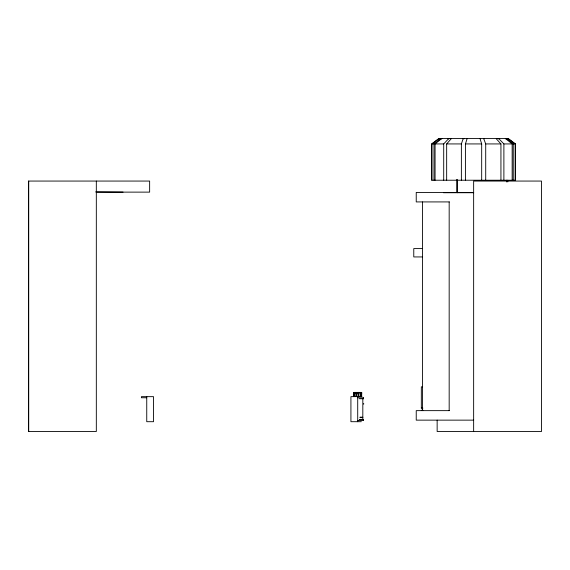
<?xml version="1.0" encoding="UTF-8"?>
<svg xmlns="http://www.w3.org/2000/svg" width="570" height="570" viewBox="0 0 570 570"><rect width="100%" height="100%" fill="white"/><g stroke="black" fill="none" stroke-linecap="round" stroke-linejoin="round"><path stroke-width="0.85" d="M358.445 392.395L358.502 396.57M355.024 396.57L355.024 392.944L355.495 392.395M480.246 138.496L480.168 138.823A3.149 1.874 10.9 0 0 480.232 139.294L481.678 143.932L481.678 180.227M461.379 180.227L461.379 143.932L463.004 139.087A3.52 2.088 -11.4 0 1 463.31 138.624L463.424 138.496M465.412 180.227L465.412 143.932L467.108 138.788M356.485 396.57L356.791 392.395M356.891 396.57L357.098 392.445M451.454 138.496L446.659 143.932L446.659 180.227M480.389 138.496L480.303 138.674A3.05 1.81 10.6 0 0 480.268 138.823M463.367 138.845L463.724 138.496M353.849 392.944L354.576 392.395L353.856 392.944L353.87 396.57M443.709 180.227L443.709 143.932L448.811 138.496M354.732 396.57L354.732 392.944L355.174 392.481M441.493 138.496L441.123 138.845M442.035 138.496L441.814 138.702A3.52 0.549 -36.9 0 1 441.629 138.859M463.994 138.816L464.372 138.496M353.763 396.57L353.763 392.944L354.533 392.424M441.786 138.503L435.067 143.932L435.067 180.227M431.953 180.227L431.953 143.932L433.984 143.932L440.831 138.496M353.735 392.944L354.369 392.474M431.953 143.932L439.192 138.496M448.177 138.823L448.647 138.496M448.676 138.823L449.146 138.496M440.197 138.788L440.617 138.496M441.109 138.496L441.016 138.56A3.035 0.506 -36.9 0 0 440.61 138.859M440.774 138.496L440.51 138.674A3.05 0.456 -36.8 0 0 440.304 138.838M361.416 417.397L360.19 417.247M435.067 143.932L443.709 143.932M446.659 143.932L461.379 143.932M465.412 143.932L481.678 143.932M483.994 138.816L483.659 138.496L485.711 143.932L500.937 143.932L500.937 180.227M498.657 138.496L503.887 143.932L512.159 143.932L512.159 180.227M506.402 138.524L506.787 138.788A3.042 0.506 36.9 0 1 507.414 139.23L513.242 143.932L515.43 143.932L515.43 180.227L431.661 180.227L431.661 143.932L438.9 138.496L508.191 138.496L515.43 143.932M95.632 191.912L123.056 192.126M96.323 192.126L149.639 192.126L149.639 181.061L28.5 181.061L28.5 431.504L96.323 431.504L96.323 181.061M473.642 192.425L416.235 192.425L416.235 201.922L449.381 201.922M443.432 192.731L473.691 192.731M422.598 248.584L413.77 248.584L413.77 256.935L422.598 256.935M422.334 386.845L421.33 386.845L421.33 408.127M354.276 392.395L361.152 392.395M353.528 392.944L354.732 392.944M355.024 392.944L356.485 392.944M356.891 392.944L358.502 392.944M358.601 392.395L358.908 392.944L360.432 392.944L360.432 396.57M360.204 392.445L361.907 392.944M361.907 396.57L350.921 396.656L350.921 421.7L361.352 421.7M146.746 397.76L141.41 397.76L141.41 396.656L153.515 396.656L153.515 421.7L146.746 421.7L146.746 396.656M357.711 397.789L363.453 397.789L363.453 398.736L359.364 398.736M421.244 408.127L422.926 408.127M421.244 410.215L422.947 410.215M449.381 410.642L416.235 410.642L416.235 420.14L473.642 420.14M359.848 417.276L362.919 417.233M359.983 419.363L362.933 419.363M359.627 419.57L362.947 419.57M359.364 419.613L363.453 419.613L363.453 420.567L357.711 420.567M361.373 417.276L360.874 417.625M498.266 138.496L498.736 138.774M498.151 138.496L498.622 138.823M361.572 396.57L361.572 392.944L360.846 392.395L361.694 392.944L361.694 396.57M506.352 138.496L506.908 138.845M506.025 138.496L506.288 138.674A3.05 0.456 36.8 0 1 506.488 138.838M506.181 138.496L506.602 138.788M507.899 138.496L515.138 143.932L515.138 180.227M361.131 392.502L361.679 392.944L360.981 392.488M512.159 143.932L506.53 139.401A3.527 0.556 36.9 0 1 506.003 138.938L505.533 138.496M505.676 138.845L505.305 138.496M360.432 392.944L359.983 392.445M500.937 143.932L496.278 138.774M466.41 138.496L466.488 138.674A3.05 1.81 -10.7 0 1 466.531 138.823M513.242 143.932L513.242 180.227M507.813 180.177L507.813 181.951M506.566 180.177L506.566 181.951M503.887 143.932L503.887 180.227M485.711 143.932L485.711 180.227M473.642 431.504L473.642 181.061L541.5 181.061L541.5 431.504L437.147 431.504L437.147 420.14M457.518 179.607L457.518 192.731M456.698 179.429L456.698 192.468M449.174 201.922L449.174 410.642M433.984 143.932L433.984 180.227M422.541 201.922L422.541 410.642M363.696 403.403L363.696 404.244M363.439 397.789L363.439 398.736M363.439 419.613L363.439 420.567M362.819 398.736L362.819 419.613M360.732 392.944L360.732 396.57M358.908 392.944L358.908 396.57M357.711 396.656L357.711 421.7M28.721 181.061L28.721 431.504"/></g></svg>
